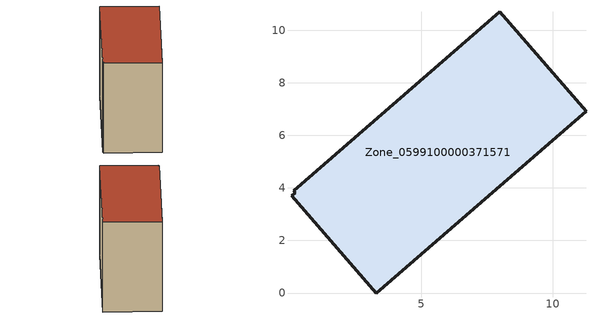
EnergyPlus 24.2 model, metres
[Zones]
Zone_0599100000371571
 floor ground (C_G): 0.06,3.71 0.2,3.82 0.14,3.9 7.99,10.69 11.26,6.92 3.27,0 z2.13
 wall outside (C_F): 11.26,6.92 7.99,10.69 0.14,3.9 0.2,3.82 0.06,3.71 3.27,0 11.26,6.92 z2.13:10.57
 roof outside (C_R): 0.2,3.82 0.06,3.71 3.27,0 11.26,6.92 7.99,10.69 0.14,3.9 z10.57
[BUILDING]
Pand.0599100000371571: North Axis=0; Terrain=City; Loads Convergence Tolerance Value=0.04; Temperature Convergence Tolerance Value=0.4; Solar Distribution=FullExterior; Maximum Number of Warmup Days=25; Minimum Number of Warmup Days=1
[Site:Location]
Rotterdam.The.Hague.AP_ZH_NLD Design_Conditions: Latitude=51.96; Longitude=4.45; Time Zone=1; Elevation=-4.5
[SITE:GROUNDTEMPERATURE:BUILDINGSURFACE]
18, 18, 18, 18, 18, 18, 18, 18, 18, 18, 18, 18
[MATERIAL] Thermal Absorptance=0.9; Solar Absorptance=0.7; Visible Absorptance=0.7
Name | Roughness | Thickness | Conductivity | Density | Specific Heat
G.TI.1992-2005 | MediumSmooth | 0.15 | 0.06 | 540 | 1210
F.TI.1992-2005 | Rough | 0.3 | 0.12 | 1920 | 840
R.TI.1992-2005 | MediumRough | 0.2 | 0.08 | 1500 | 1000
[CONSTRUCTION]
C_G: G.TI.1992-2005
C_F: F.TI.1992-2005
C_R: R.TI.1992-2005
[ZONE]
Zone_0599100000371571: Type=1; Multiplier=1; Ceiling Height=Autocalculate; Volume=Autocalculate; Floor Area=autocalculate; Part of Total Floor Area=Yes
[ZONEINFILTRATION:DESIGNFLOWRATE]
Infil_Zone_0599100000371571: Zone or ZoneList or Space or SpaceList=Zone_0599100000371571; Schedule=AlwaysOn; Design Flow Rate Calculation Method=Flow/Area; Flow Rate per Floor Area=0.0015; Constant Term Coefficient=1; Temperature Term Coefficient=0; Velocity Term Coefficient=0; Velocity Squared Term Coefficient=0
[HVACTEMPLATE:ZONE:IDEALLOADSAIRSYSTEM]
Zone_0599100000371571: Maximum Heating Supply Air Temperature=50; Minimum Cooling Supply Air Temperature=13; Maximum Heating Supply Air Humidity Ratio=0.0156; Minimum Cooling Supply Air Humidity Ratio=0.0077; Heating Limit=NoLimit; Cooling Limit=NoLimit; Dehumidification Control Type=ConstantSensibleHeatRatio; Cooling Sensible Heat Ratio=0.7; Dehumidification Setpoint=60; Humidification Control Type=None; Humidification Setpoint=30; Outdoor Air Method=None; Outdoor Air Flow Rate per Person=0.00944; Outdoor Air Flow Rate per Zone Floor Area=0; Outdoor Air Flow Rate per Zone=0; Demand Controlled Ventilation Type=None; Outdoor Air Economizer Type=NoEconomizer; Heat Recovery Type=None; Sensible Heat Recovery Effectiveness=0.7; Latent Heat Recovery Effectiveness=0.65
[ZONECONTROL:THERMOSTAT]
ThermostatControl_Zone_0599100000371571: Zone or ZoneList=Zone_0599100000371571; Control Type Schedule=DualSetpointControlType; Control 1=Thermostat_Zone_0599100000371571; Temperature Difference Between Cutout And Setpoint=0
[THERMOSTATSETPOINT:DUALSETPOINT]
Thermostat_Zone_0599100000371571: Heating Setpoint Temperature Schedule=HeatingSetpoint_Zone_0599100000371571; Cooling Setpoint Temperature Schedule=CoolingSetpoint_Zone_0599100000371571
[SCHEDULE:COMPACT]
HeatingSetpoint_Zone_0599100000371571: Through: 12/31, For: AllDays, Until: 24:00, 21
CoolingSetpoint_Zone_0599100000371571: Through: 12/31, For: AllDays, Until: 24:00, 24
DualSetpointControlType: Through: 12/31, For: AllDays, Until: 24:00, 4
AlwaysOn: Through: 12/31, For: AllDays, Until: 24:00, 1
